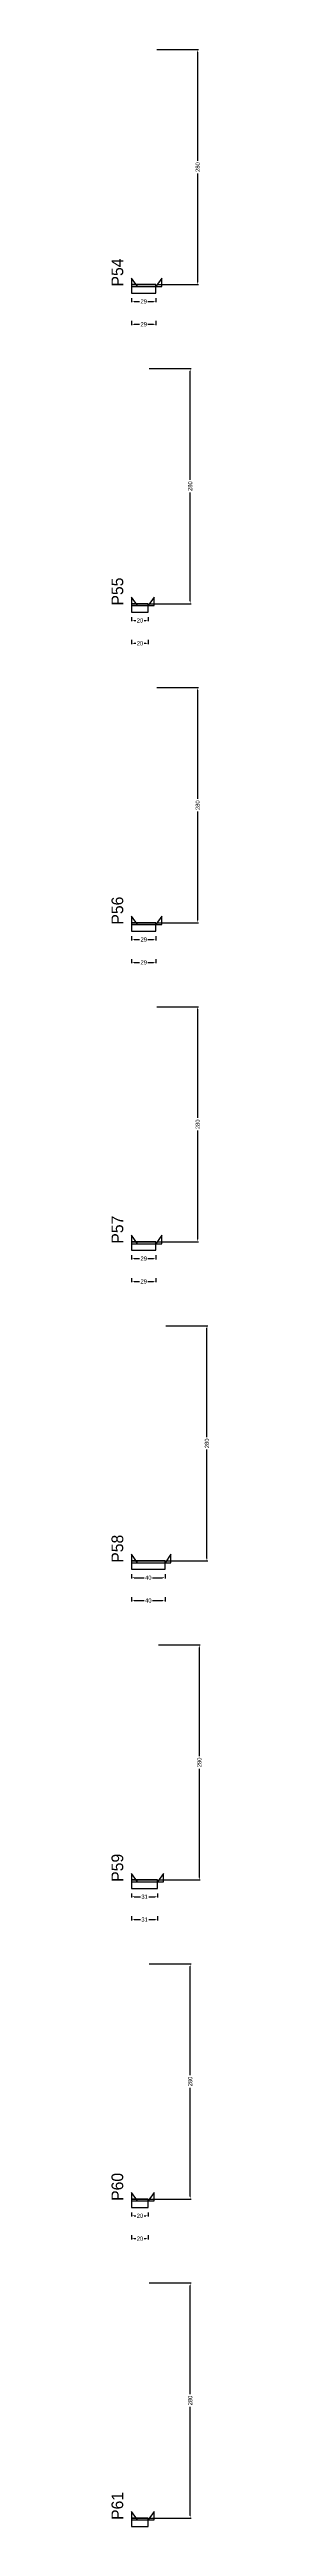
# Model space of a CAD drawing. Header units: centimetres. Extents: x -10500 to 4121, y -45226 to 295.
# Drawn here: x 3976 to 4093, y -8368 to -5418 of the extents above; entities that cross this region are included whole.
import ezdxf

# ---------------------------------------------------------------- set-up
doc = ezdxf.new("R2010")
doc.units = ezdxf.units.CM
for name, color, linetype in [('NOMENCLATURA', 7, 'Continuous'), ('SARR_2.2x10', 60, 'Continuous'), ('SARR_2.2x7', 40, 'Continuous')]:
    doc.layers.add(name, color=color, linetype=linetype)
doc.dimstyles.new('PAINEL-NOVA', dxfattribs={"dimtxt": 5, "dimasz": 3, "dimexe": 1, "dimexo": 1, "dimgap": 1, "dimtad": 1, "dimcen": 2.5, "dimazin": 3, "dimtfac": 1, "dimtmove": 0, "dimatfit": 3})

# ---------------------------------------------------------------- blocks, each defined once
blk = doc.blocks.new('_CLOSEDFILLED')
at = {"color": 0, "linetype": 'BYBLOCK'}
blk.add_solid([(-1, 0.16), (0, 0), (-1, -0.16)], dxfattribs=at)
blk = doc.blocks.new('*D411')
for p, q in [((4000, -5713.8), (4000, -5718.8)), ((4003, -5717.8), (4009.5, -5717.8)), ((4019.5, -5717.8), (4026, -5717.8)), ((4029, -5713.8), (4029, -5718.8))]:
    blk.add_line(p, q)
at = {"layer": 'Defpoints'}
for p in [(4000, -5712.8), (4000, -5717.8), (4029, -5712.8)]:
    blk.add_point(p, dxfattribs=at)
at = {"layer": 'SARR_2.2x10', "xscale": 3, "yscale": 3, "rotation": 180}
blk.add_blockref('_CLOSEDFILLED', (4000, -5717.8), dxfattribs=at)
at = {"layer": 'SARR_2.2x10', "xscale": 3, "yscale": 3}
blk.add_blockref('_CLOSEDFILLED', (4029, -5717.8), dxfattribs=at)
at = {"layer": 'SARR_2.2x10', "insert": (4014.5, -5717.8), "char_height": 5, "attachment_point": 5}
blk.add_mtext('29', dxfattribs=at)
blk = doc.blocks.new('*D412')
for p, q in [((4030, -5417.8), (4080, -5417.8)), ((4079, -5550.3), (4079, -5420.8)), ((4079, -5694.8), (4079, -5565.3)), ((4030, -5697.8), (4080, -5697.8))]:
    blk.add_line(p, q)
at = {"layer": 'Defpoints'}
for p in [(4029, -5417.8), (4029, -5697.8), (4079, -5697.8)]:
    blk.add_point(p, dxfattribs=at)
at = {"layer": 'SARR_2.2x10', "xscale": 3, "yscale": 3}
for p, rotation in [((4079, -5417.8), 90), ((4079, -5697.8), 270)]:
    blk.add_blockref('_CLOSEDFILLED', p, dxfattribs=dict(at, rotation=rotation))
at = {"layer": 'SARR_2.2x10', "insert": (4079, -5557.8), "char_height": 5, "attachment_point": 5, "rotation": 90}
blk.add_mtext('280', dxfattribs=at)
blk = doc.blocks.new('*D413')
for p, q in [((4030, -5417.8), (4080, -5417.8)), ((4079, -5550.3), (4079, -5420.8)), ((4079, -5694.8), (4079, -5565.3)), ((4030, -5697.8), (4080, -5697.8))]:
    blk.add_line(p, q)
at = {"layer": 'Defpoints'}
for p in [(4029, -5417.8), (4029, -5697.8), (4079, -5697.8)]:
    blk.add_point(p, dxfattribs=at)
at = {"layer": 'SARR_2.2x10', "xscale": 3, "yscale": 3}
for p, rotation in [((4079, -5417.8), 90), ((4079, -5697.8), 270)]:
    blk.add_blockref('_CLOSEDFILLED', p, dxfattribs=dict(at, rotation=rotation))
at = {"layer": 'SARR_2.2x10', "insert": (4079, -5557.8), "char_height": 5, "attachment_point": 5, "rotation": 90}
blk.add_mtext('280', dxfattribs=at)
blk = doc.blocks.new('*D414')
for p, q in [((4030, -5417.8), (4080, -5417.8)), ((4079, -5550.3), (4079, -5420.8)), ((4079, -5694.8), (4079, -5565.3)), ((4030, -5697.8), (4080, -5697.8))]:
    blk.add_line(p, q)
at = {"layer": 'Defpoints'}
for p in [(4029, -5417.8), (4029, -5697.8), (4079, -5697.8)]:
    blk.add_point(p, dxfattribs=at)
at = {"layer": 'SARR_2.2x10', "xscale": 3, "yscale": 3}
for p, rotation in [((4079, -5417.8), 90), ((4079, -5697.8), 270)]:
    blk.add_blockref('_CLOSEDFILLED', p, dxfattribs=dict(at, rotation=rotation))
at = {"layer": 'SARR_2.2x10', "insert": (4079, -5557.8), "char_height": 5, "attachment_point": 5, "rotation": 90}
blk.add_mtext('280', dxfattribs=at)
blk = doc.blocks.new('*D415')
for p, q in [((4030, -5417.8), (4080, -5417.8)), ((4079, -5550.3), (4079, -5420.8)), ((4079, -5694.8), (4079, -5565.3)), ((4030, -5697.8), (4080, -5697.8))]:
    blk.add_line(p, q)
at = {"layer": 'Defpoints'}
for p in [(4029, -5417.8), (4029, -5697.8), (4079, -5697.8)]:
    blk.add_point(p, dxfattribs=at)
at = {"layer": 'SARR_2.2x10', "xscale": 3, "yscale": 3}
for p, rotation in [((4079, -5417.8), 90), ((4079, -5697.8), 270)]:
    blk.add_blockref('_CLOSEDFILLED', p, dxfattribs=dict(at, rotation=rotation))
at = {"layer": 'SARR_2.2x10', "insert": (4079, -5557.8), "char_height": 5, "attachment_point": 5, "rotation": 90}
blk.add_mtext('280', dxfattribs=at)
blk = doc.blocks.new('*D416')
for p, q in [((4000, -5741), (4000, -5746)), ((4003, -5745), (4009.5, -5745)), ((4019.5, -5745), (4026, -5745)), ((4029, -5741), (4029, -5746))]:
    blk.add_line(p, q)
at = {"layer": 'Defpoints'}
for p in [(4000, -5740), (4000, -5745), (4029, -5740)]:
    blk.add_point(p, dxfattribs=at)
at = {"layer": 'SARR_2.2x10', "xscale": 3, "yscale": 3, "rotation": 180}
blk.add_blockref('_CLOSEDFILLED', (4000, -5745), dxfattribs=at)
at = {"layer": 'SARR_2.2x10', "xscale": 3, "yscale": 3}
blk.add_blockref('_CLOSEDFILLED', (4029, -5745), dxfattribs=at)
at = {"layer": 'SARR_2.2x10', "insert": (4014.5, -5745), "char_height": 5, "attachment_point": 5}
blk.add_mtext('29', dxfattribs=at)
blk = doc.blocks.new('GRA-E')
at = {"layer": 'SARR_2.2x7'}
blk.add_lwpolyline([(0, 0), (7, 0), (0, 10)], close=True, dxfattribs=at)
blk = doc.blocks.new('GRA-D')
at = {"layer": 'SARR_2.2x7'}
blk.add_lwpolyline([(0, 0), (7, 0), (7, 10)], close=True, dxfattribs=at)
blk = doc.blocks.new('*D437')
for p, q in [((4000, -6093.8), (4000, -6098.8)), ((4003, -6097.8), (4005, -6097.8)), ((4015, -6097.8), (4017, -6097.8)), ((4020, -6093.8), (4020, -6098.8))]:
    blk.add_line(p, q)
at = {"layer": 'Defpoints'}
for p in [(4000, -6092.8), (4000, -6097.8), (4020, -6092.8)]:
    blk.add_point(p, dxfattribs=at)
at = {"layer": 'SARR_2.2x10', "xscale": 3, "yscale": 3, "rotation": 180}
blk.add_blockref('_CLOSEDFILLED', (4000, -6097.8), dxfattribs=at)
at = {"layer": 'SARR_2.2x10', "xscale": 3, "yscale": 3}
blk.add_blockref('_CLOSEDFILLED', (4020, -6097.8), dxfattribs=at)
at = {"layer": 'SARR_2.2x10', "insert": (4010, -6097.8), "char_height": 5, "attachment_point": 5}
blk.add_mtext('20', dxfattribs=at)
blk = doc.blocks.new('*D438')
for p, q in [((4021, -5797.8), (4071, -5797.8)), ((4070, -5930.3), (4070, -5800.8)), ((4070, -6074.8), (4070, -5945.3)), ((4021, -6077.8), (4071, -6077.8))]:
    blk.add_line(p, q)
at = {"layer": 'Defpoints'}
for p in [(4020, -5797.8), (4020, -6077.8), (4070, -6077.8)]:
    blk.add_point(p, dxfattribs=at)
at = {"layer": 'SARR_2.2x10', "xscale": 3, "yscale": 3}
for p, rotation in [((4070, -5797.8), 90), ((4070, -6077.8), 270)]:
    blk.add_blockref('_CLOSEDFILLED', p, dxfattribs=dict(at, rotation=rotation))
at = {"layer": 'SARR_2.2x10', "insert": (4070, -5937.8), "char_height": 5, "attachment_point": 5, "rotation": 90}
blk.add_mtext('280', dxfattribs=at)
blk = doc.blocks.new('*D439')
for p, q in [((4021, -5797.8), (4071, -5797.8)), ((4070, -5930.3), (4070, -5800.8)), ((4070, -6074.8), (4070, -5945.3)), ((4021, -6077.8), (4071, -6077.8))]:
    blk.add_line(p, q)
at = {"layer": 'Defpoints'}
for p in [(4020, -5797.8), (4020, -6077.8), (4070, -6077.8)]:
    blk.add_point(p, dxfattribs=at)
at = {"layer": 'SARR_2.2x10', "xscale": 3, "yscale": 3}
for p, rotation in [((4070, -5797.8), 90), ((4070, -6077.8), 270)]:
    blk.add_blockref('_CLOSEDFILLED', p, dxfattribs=dict(at, rotation=rotation))
at = {"layer": 'SARR_2.2x10', "insert": (4070, -5937.8), "char_height": 5, "attachment_point": 5, "rotation": 90}
blk.add_mtext('280', dxfattribs=at)
blk = doc.blocks.new('*D440')
for p, q in [((4021, -5797.8), (4071, -5797.8)), ((4070, -5930.3), (4070, -5800.8)), ((4070, -6074.8), (4070, -5945.3)), ((4021, -6077.8), (4071, -6077.8))]:
    blk.add_line(p, q)
at = {"layer": 'Defpoints'}
for p in [(4020, -5797.8), (4020, -6077.8), (4070, -6077.8)]:
    blk.add_point(p, dxfattribs=at)
at = {"layer": 'SARR_2.2x10', "xscale": 3, "yscale": 3}
for p, rotation in [((4070, -5797.8), 90), ((4070, -6077.8), 270)]:
    blk.add_blockref('_CLOSEDFILLED', p, dxfattribs=dict(at, rotation=rotation))
at = {"layer": 'SARR_2.2x10', "insert": (4070, -5937.8), "char_height": 5, "attachment_point": 5, "rotation": 90}
blk.add_mtext('280', dxfattribs=at)
blk = doc.blocks.new('*D441')
for p, q in [((4021, -5797.8), (4071, -5797.8)), ((4070, -5930.3), (4070, -5800.8)), ((4070, -6074.8), (4070, -5945.3)), ((4021, -6077.8), (4071, -6077.8))]:
    blk.add_line(p, q)
at = {"layer": 'Defpoints'}
for p in [(4020, -5797.8), (4020, -6077.8), (4070, -6077.8)]:
    blk.add_point(p, dxfattribs=at)
at = {"layer": 'SARR_2.2x10', "xscale": 3, "yscale": 3}
for p, rotation in [((4070, -5797.8), 90), ((4070, -6077.8), 270)]:
    blk.add_blockref('_CLOSEDFILLED', p, dxfattribs=dict(at, rotation=rotation))
at = {"layer": 'SARR_2.2x10', "insert": (4070, -5937.8), "char_height": 5, "attachment_point": 5, "rotation": 90}
blk.add_mtext('280', dxfattribs=at)
blk = doc.blocks.new('*D442')
for p, q in [((4000, -6121), (4000, -6126)), ((4003, -6125), (4005, -6125)), ((4015, -6125), (4017, -6125)), ((4020, -6121), (4020, -6126))]:
    blk.add_line(p, q)
at = {"layer": 'Defpoints'}
for p in [(4000, -6120), (4000, -6125), (4020, -6120)]:
    blk.add_point(p, dxfattribs=at)
at = {"layer": 'SARR_2.2x10', "xscale": 3, "yscale": 3, "rotation": 180}
blk.add_blockref('_CLOSEDFILLED', (4000, -6125), dxfattribs=at)
at = {"layer": 'SARR_2.2x10', "xscale": 3, "yscale": 3}
blk.add_blockref('_CLOSEDFILLED', (4020, -6125), dxfattribs=at)
at = {"layer": 'SARR_2.2x10', "insert": (4010, -6125), "char_height": 5, "attachment_point": 5}
blk.add_mtext('20', dxfattribs=at)
blk = doc.blocks.new('*D463')
for p, q in [((4000, -6473.8), (4000, -6478.8)), ((4003, -6477.8), (4009.5, -6477.8)), ((4019.5, -6477.8), (4026, -6477.8)), ((4029, -6473.8), (4029, -6478.8))]:
    blk.add_line(p, q)
at = {"layer": 'Defpoints'}
for p in [(4000, -6472.8), (4000, -6477.8), (4029, -6472.8)]:
    blk.add_point(p, dxfattribs=at)
at = {"layer": 'SARR_2.2x10', "xscale": 3, "yscale": 3, "rotation": 180}
blk.add_blockref('_CLOSEDFILLED', (4000, -6477.8), dxfattribs=at)
at = {"layer": 'SARR_2.2x10', "xscale": 3, "yscale": 3}
blk.add_blockref('_CLOSEDFILLED', (4029, -6477.8), dxfattribs=at)
at = {"layer": 'SARR_2.2x10', "insert": (4014.5, -6477.8), "char_height": 5, "attachment_point": 5}
blk.add_mtext('29', dxfattribs=at)
blk = doc.blocks.new('*D464')
for p, q in [((4030, -6177.8), (4080, -6177.8)), ((4079, -6310.3), (4079, -6180.8)), ((4079, -6454.8), (4079, -6325.3)), ((4030, -6457.8), (4080, -6457.8))]:
    blk.add_line(p, q)
at = {"layer": 'Defpoints'}
for p in [(4029, -6177.8), (4029, -6457.8), (4079, -6457.8)]:
    blk.add_point(p, dxfattribs=at)
at = {"layer": 'SARR_2.2x10', "xscale": 3, "yscale": 3}
for p, rotation in [((4079, -6177.8), 90), ((4079, -6457.8), 270)]:
    blk.add_blockref('_CLOSEDFILLED', p, dxfattribs=dict(at, rotation=rotation))
at = {"layer": 'SARR_2.2x10', "insert": (4079, -6317.8), "char_height": 5, "attachment_point": 5, "rotation": 90}
blk.add_mtext('280', dxfattribs=at)
blk = doc.blocks.new('*D465')
for p, q in [((4030, -6177.8), (4080, -6177.8)), ((4079, -6310.3), (4079, -6180.8)), ((4079, -6454.8), (4079, -6325.3)), ((4030, -6457.8), (4080, -6457.8))]:
    blk.add_line(p, q)
at = {"layer": 'Defpoints'}
for p in [(4029, -6177.8), (4029, -6457.8), (4079, -6457.8)]:
    blk.add_point(p, dxfattribs=at)
at = {"layer": 'SARR_2.2x10', "xscale": 3, "yscale": 3}
for p, rotation in [((4079, -6177.8), 90), ((4079, -6457.8), 270)]:
    blk.add_blockref('_CLOSEDFILLED', p, dxfattribs=dict(at, rotation=rotation))
at = {"layer": 'SARR_2.2x10', "insert": (4079, -6317.8), "char_height": 5, "attachment_point": 5, "rotation": 90}
blk.add_mtext('280', dxfattribs=at)
blk = doc.blocks.new('*D466')
for p, q in [((4030, -6177.8), (4080, -6177.8)), ((4079, -6310.3), (4079, -6180.8)), ((4079, -6454.8), (4079, -6325.3)), ((4030, -6457.8), (4080, -6457.8))]:
    blk.add_line(p, q)
at = {"layer": 'Defpoints'}
for p in [(4029, -6177.8), (4029, -6457.8), (4079, -6457.8)]:
    blk.add_point(p, dxfattribs=at)
at = {"layer": 'SARR_2.2x10', "xscale": 3, "yscale": 3}
for p, rotation in [((4079, -6177.8), 90), ((4079, -6457.8), 270)]:
    blk.add_blockref('_CLOSEDFILLED', p, dxfattribs=dict(at, rotation=rotation))
at = {"layer": 'SARR_2.2x10', "insert": (4079, -6317.8), "char_height": 5, "attachment_point": 5, "rotation": 90}
blk.add_mtext('280', dxfattribs=at)
blk = doc.blocks.new('*D467')
for p, q in [((4030, -6177.8), (4080, -6177.8)), ((4079, -6310.3), (4079, -6180.8)), ((4079, -6454.8), (4079, -6325.3)), ((4030, -6457.8), (4080, -6457.8))]:
    blk.add_line(p, q)
at = {"layer": 'Defpoints'}
for p in [(4029, -6177.8), (4029, -6457.8), (4079, -6457.8)]:
    blk.add_point(p, dxfattribs=at)
at = {"layer": 'SARR_2.2x10', "xscale": 3, "yscale": 3}
for p, rotation in [((4079, -6177.8), 90), ((4079, -6457.8), 270)]:
    blk.add_blockref('_CLOSEDFILLED', p, dxfattribs=dict(at, rotation=rotation))
at = {"layer": 'SARR_2.2x10', "insert": (4079, -6317.8), "char_height": 5, "attachment_point": 5, "rotation": 90}
blk.add_mtext('280', dxfattribs=at)
blk = doc.blocks.new('*D468')
for p, q in [((4000, -6501), (4000, -6506)), ((4003, -6505), (4009.5, -6505)), ((4019.5, -6505), (4026, -6505)), ((4029, -6501), (4029, -6506))]:
    blk.add_line(p, q)
at = {"layer": 'Defpoints'}
for p in [(4000, -6500), (4000, -6505), (4029, -6500)]:
    blk.add_point(p, dxfattribs=at)
at = {"layer": 'SARR_2.2x10', "xscale": 3, "yscale": 3, "rotation": 180}
blk.add_blockref('_CLOSEDFILLED', (4000, -6505), dxfattribs=at)
at = {"layer": 'SARR_2.2x10', "xscale": 3, "yscale": 3}
blk.add_blockref('_CLOSEDFILLED', (4029, -6505), dxfattribs=at)
at = {"layer": 'SARR_2.2x10', "insert": (4014.5, -6505), "char_height": 5, "attachment_point": 5}
blk.add_mtext('29', dxfattribs=at)
blk = doc.blocks.new('*D489')
for p, q in [((4000, -6853.8), (4000, -6858.8)), ((4003, -6857.8), (4009.5, -6857.8)), ((4019.5, -6857.8), (4026, -6857.8)), ((4029, -6853.8), (4029, -6858.8))]:
    blk.add_line(p, q)
at = {"layer": 'Defpoints'}
for p in [(4000, -6852.8), (4000, -6857.8), (4029, -6852.8)]:
    blk.add_point(p, dxfattribs=at)
at = {"layer": 'SARR_2.2x10', "xscale": 3, "yscale": 3, "rotation": 180}
blk.add_blockref('_CLOSEDFILLED', (4000, -6857.8), dxfattribs=at)
at = {"layer": 'SARR_2.2x10', "xscale": 3, "yscale": 3}
blk.add_blockref('_CLOSEDFILLED', (4029, -6857.8), dxfattribs=at)
at = {"layer": 'SARR_2.2x10', "insert": (4014.5, -6857.8), "char_height": 5, "attachment_point": 5}
blk.add_mtext('29', dxfattribs=at)
blk = doc.blocks.new('*D490')
for p, q in [((4030, -6557.8), (4080, -6557.8)), ((4079, -6690.3), (4079, -6560.8)), ((4079, -6834.8), (4079, -6705.3)), ((4030, -6837.8), (4080, -6837.8))]:
    blk.add_line(p, q)
at = {"layer": 'Defpoints'}
for p in [(4029, -6557.8), (4029, -6837.8), (4079, -6837.8)]:
    blk.add_point(p, dxfattribs=at)
at = {"layer": 'SARR_2.2x10', "xscale": 3, "yscale": 3}
for p, rotation in [((4079, -6557.8), 90), ((4079, -6837.8), 270)]:
    blk.add_blockref('_CLOSEDFILLED', p, dxfattribs=dict(at, rotation=rotation))
at = {"layer": 'SARR_2.2x10', "insert": (4079, -6697.8), "char_height": 5, "attachment_point": 5, "rotation": 90}
blk.add_mtext('280', dxfattribs=at)
blk = doc.blocks.new('*D491')
for p, q in [((4030, -6557.8), (4080, -6557.8)), ((4079, -6690.3), (4079, -6560.8)), ((4079, -6834.8), (4079, -6705.3)), ((4030, -6837.8), (4080, -6837.8))]:
    blk.add_line(p, q)
at = {"layer": 'Defpoints'}
for p in [(4029, -6557.8), (4029, -6837.8), (4079, -6837.8)]:
    blk.add_point(p, dxfattribs=at)
at = {"layer": 'SARR_2.2x10', "xscale": 3, "yscale": 3}
for p, rotation in [((4079, -6557.8), 90), ((4079, -6837.8), 270)]:
    blk.add_blockref('_CLOSEDFILLED', p, dxfattribs=dict(at, rotation=rotation))
at = {"layer": 'SARR_2.2x10', "insert": (4079, -6697.8), "char_height": 5, "attachment_point": 5, "rotation": 90}
blk.add_mtext('280', dxfattribs=at)
blk = doc.blocks.new('*D492')
for p, q in [((4030, -6557.8), (4080, -6557.8)), ((4079, -6690.3), (4079, -6560.8)), ((4079, -6834.8), (4079, -6705.3)), ((4030, -6837.8), (4080, -6837.8))]:
    blk.add_line(p, q)
at = {"layer": 'Defpoints'}
for p in [(4029, -6557.8), (4029, -6837.8), (4079, -6837.8)]:
    blk.add_point(p, dxfattribs=at)
at = {"layer": 'SARR_2.2x10', "xscale": 3, "yscale": 3}
for p, rotation in [((4079, -6557.8), 90), ((4079, -6837.8), 270)]:
    blk.add_blockref('_CLOSEDFILLED', p, dxfattribs=dict(at, rotation=rotation))
at = {"layer": 'SARR_2.2x10', "insert": (4079, -6697.8), "char_height": 5, "attachment_point": 5, "rotation": 90}
blk.add_mtext('280', dxfattribs=at)
blk = doc.blocks.new('*D493')
for p, q in [((4030, -6557.8), (4080, -6557.8)), ((4079, -6690.3), (4079, -6560.8)), ((4079, -6834.8), (4079, -6705.3)), ((4030, -6837.8), (4080, -6837.8))]:
    blk.add_line(p, q)
at = {"layer": 'Defpoints'}
for p in [(4029, -6557.8), (4029, -6837.8), (4079, -6837.8)]:
    blk.add_point(p, dxfattribs=at)
at = {"layer": 'SARR_2.2x10', "xscale": 3, "yscale": 3}
for p, rotation in [((4079, -6557.8), 90), ((4079, -6837.8), 270)]:
    blk.add_blockref('_CLOSEDFILLED', p, dxfattribs=dict(at, rotation=rotation))
at = {"layer": 'SARR_2.2x10', "insert": (4079, -6697.8), "char_height": 5, "attachment_point": 5, "rotation": 90}
blk.add_mtext('280', dxfattribs=at)
blk = doc.blocks.new('*D494')
for p, q in [((4000, -6881), (4000, -6886)), ((4003, -6885), (4009.5, -6885)), ((4019.5, -6885), (4026, -6885)), ((4029, -6881), (4029, -6886))]:
    blk.add_line(p, q)
at = {"layer": 'Defpoints'}
for p in [(4000, -6880), (4000, -6885), (4029, -6880)]:
    blk.add_point(p, dxfattribs=at)
at = {"layer": 'SARR_2.2x10', "xscale": 3, "yscale": 3, "rotation": 180}
blk.add_blockref('_CLOSEDFILLED', (4000, -6885), dxfattribs=at)
at = {"layer": 'SARR_2.2x10', "xscale": 3, "yscale": 3}
blk.add_blockref('_CLOSEDFILLED', (4029, -6885), dxfattribs=at)
at = {"layer": 'SARR_2.2x10', "insert": (4014.5, -6885), "char_height": 5, "attachment_point": 5}
blk.add_mtext('29', dxfattribs=at)
blk = doc.blocks.new('*D515')
for p, q in [((4000, -7233.8), (4000, -7238.8)), ((4003, -7237.8), (4015, -7237.8)), ((4025, -7237.8), (4037, -7237.8)), ((4040, -7233.8), (4040, -7238.8))]:
    blk.add_line(p, q)
at = {"layer": 'Defpoints'}
for p in [(4000, -7232.8), (4000, -7237.8), (4040, -7232.8)]:
    blk.add_point(p, dxfattribs=at)
at = {"layer": 'SARR_2.2x10', "xscale": 3, "yscale": 3, "rotation": 180}
blk.add_blockref('_CLOSEDFILLED', (4000, -7237.8), dxfattribs=at)
at = {"layer": 'SARR_2.2x10', "xscale": 3, "yscale": 3}
blk.add_blockref('_CLOSEDFILLED', (4040, -7237.8), dxfattribs=at)
at = {"layer": 'SARR_2.2x10', "insert": (4020, -7237.8), "char_height": 5, "attachment_point": 5}
blk.add_mtext('40', dxfattribs=at)
blk = doc.blocks.new('*D516')
for p, q in [((4041, -6937.8), (4091, -6937.8)), ((4090, -7070.3), (4090, -6940.8)), ((4090, -7214.8), (4090, -7085.3)), ((4041, -7217.8), (4091, -7217.8))]:
    blk.add_line(p, q)
at = {"layer": 'Defpoints'}
for p in [(4040, -6937.8), (4040, -7217.8), (4090, -7217.8)]:
    blk.add_point(p, dxfattribs=at)
at = {"layer": 'SARR_2.2x10', "xscale": 3, "yscale": 3}
for p, rotation in [((4090, -6937.8), 90), ((4090, -7217.8), 270)]:
    blk.add_blockref('_CLOSEDFILLED', p, dxfattribs=dict(at, rotation=rotation))
at = {"layer": 'SARR_2.2x10', "insert": (4090, -7077.8), "char_height": 5, "attachment_point": 5, "rotation": 90}
blk.add_mtext('280', dxfattribs=at)
blk = doc.blocks.new('*D517')
for p, q in [((4041, -6937.8), (4091, -6937.8)), ((4090, -7070.3), (4090, -6940.8)), ((4090, -7214.8), (4090, -7085.3)), ((4041, -7217.8), (4091, -7217.8))]:
    blk.add_line(p, q)
at = {"layer": 'Defpoints'}
for p in [(4040, -6937.8), (4040, -7217.8), (4090, -7217.8)]:
    blk.add_point(p, dxfattribs=at)
at = {"layer": 'SARR_2.2x10', "xscale": 3, "yscale": 3}
for p, rotation in [((4090, -6937.8), 90), ((4090, -7217.8), 270)]:
    blk.add_blockref('_CLOSEDFILLED', p, dxfattribs=dict(at, rotation=rotation))
at = {"layer": 'SARR_2.2x10', "insert": (4090, -7077.8), "char_height": 5, "attachment_point": 5, "rotation": 90}
blk.add_mtext('280', dxfattribs=at)
blk = doc.blocks.new('*D518')
for p, q in [((4041, -6937.8), (4091, -6937.8)), ((4090, -7070.3), (4090, -6940.8)), ((4090, -7214.8), (4090, -7085.3)), ((4041, -7217.8), (4091, -7217.8))]:
    blk.add_line(p, q)
at = {"layer": 'Defpoints'}
for p in [(4040, -6937.8), (4040, -7217.8), (4090, -7217.8)]:
    blk.add_point(p, dxfattribs=at)
at = {"layer": 'SARR_2.2x10', "xscale": 3, "yscale": 3}
for p, rotation in [((4090, -6937.8), 90), ((4090, -7217.8), 270)]:
    blk.add_blockref('_CLOSEDFILLED', p, dxfattribs=dict(at, rotation=rotation))
at = {"layer": 'SARR_2.2x10', "insert": (4090, -7077.8), "char_height": 5, "attachment_point": 5, "rotation": 90}
blk.add_mtext('280', dxfattribs=at)
blk = doc.blocks.new('*D519')
for p, q in [((4041, -6937.8), (4091, -6937.8)), ((4090, -7070.3), (4090, -6940.8)), ((4090, -7214.8), (4090, -7085.3)), ((4041, -7217.8), (4091, -7217.8))]:
    blk.add_line(p, q)
at = {"layer": 'Defpoints'}
for p in [(4040, -6937.8), (4040, -7217.8), (4090, -7217.8)]:
    blk.add_point(p, dxfattribs=at)
at = {"layer": 'SARR_2.2x10', "xscale": 3, "yscale": 3}
for p, rotation in [((4090, -6937.8), 90), ((4090, -7217.8), 270)]:
    blk.add_blockref('_CLOSEDFILLED', p, dxfattribs=dict(at, rotation=rotation))
at = {"layer": 'SARR_2.2x10', "insert": (4090, -7077.8), "char_height": 5, "attachment_point": 5, "rotation": 90}
blk.add_mtext('280', dxfattribs=at)
blk = doc.blocks.new('*D520')
for p, q in [((4000, -7261), (4000, -7266)), ((4003, -7265), (4015, -7265)), ((4025, -7265), (4037, -7265)), ((4040, -7261), (4040, -7266))]:
    blk.add_line(p, q)
at = {"layer": 'Defpoints'}
for p in [(4000, -7260), (4000, -7265), (4040, -7260)]:
    blk.add_point(p, dxfattribs=at)
at = {"layer": 'SARR_2.2x10', "xscale": 3, "yscale": 3, "rotation": 180}
blk.add_blockref('_CLOSEDFILLED', (4000, -7265), dxfattribs=at)
at = {"layer": 'SARR_2.2x10', "xscale": 3, "yscale": 3}
blk.add_blockref('_CLOSEDFILLED', (4040, -7265), dxfattribs=at)
at = {"layer": 'SARR_2.2x10', "insert": (4020, -7265), "char_height": 5, "attachment_point": 5}
blk.add_mtext('40', dxfattribs=at)
blk = doc.blocks.new('*D541')
for p, q in [((4000, -7613.8), (4000, -7618.8)), ((4003, -7617.8), (4010.5, -7617.8)), ((4020.5, -7617.8), (4028, -7617.8)), ((4031, -7613.8), (4031, -7618.8))]:
    blk.add_line(p, q)
at = {"layer": 'Defpoints'}
for p in [(4000, -7612.8), (4000, -7617.8), (4031, -7612.8)]:
    blk.add_point(p, dxfattribs=at)
at = {"layer": 'SARR_2.2x10', "xscale": 3, "yscale": 3, "rotation": 180}
blk.add_blockref('_CLOSEDFILLED', (4000, -7617.8), dxfattribs=at)
at = {"layer": 'SARR_2.2x10', "xscale": 3, "yscale": 3}
blk.add_blockref('_CLOSEDFILLED', (4031, -7617.8), dxfattribs=at)
at = {"layer": 'SARR_2.2x10', "insert": (4015.5, -7617.8), "char_height": 5, "attachment_point": 5}
blk.add_mtext('31', dxfattribs=at)
blk = doc.blocks.new('*D542')
for p, q in [((4032, -7317.8), (4082, -7317.8)), ((4081, -7450.3), (4081, -7320.8)), ((4081, -7594.8), (4081, -7465.3)), ((4032, -7597.8), (4082, -7597.8))]:
    blk.add_line(p, q)
at = {"layer": 'Defpoints'}
for p in [(4031, -7317.8), (4031, -7597.8), (4081, -7597.8)]:
    blk.add_point(p, dxfattribs=at)
at = {"layer": 'SARR_2.2x10', "xscale": 3, "yscale": 3}
for p, rotation in [((4081, -7317.8), 90), ((4081, -7597.8), 270)]:
    blk.add_blockref('_CLOSEDFILLED', p, dxfattribs=dict(at, rotation=rotation))
at = {"layer": 'SARR_2.2x10', "insert": (4081, -7457.8), "char_height": 5, "attachment_point": 5, "rotation": 90}
blk.add_mtext('280', dxfattribs=at)
blk = doc.blocks.new('*D543')
for p, q in [((4032, -7317.8), (4082, -7317.8)), ((4081, -7450.3), (4081, -7320.8)), ((4081, -7594.8), (4081, -7465.3)), ((4032, -7597.8), (4082, -7597.8))]:
    blk.add_line(p, q)
at = {"layer": 'Defpoints'}
for p in [(4031, -7317.8), (4031, -7597.8), (4081, -7597.8)]:
    blk.add_point(p, dxfattribs=at)
at = {"layer": 'SARR_2.2x10', "xscale": 3, "yscale": 3}
for p, rotation in [((4081, -7317.8), 90), ((4081, -7597.8), 270)]:
    blk.add_blockref('_CLOSEDFILLED', p, dxfattribs=dict(at, rotation=rotation))
at = {"layer": 'SARR_2.2x10', "insert": (4081, -7457.8), "char_height": 5, "attachment_point": 5, "rotation": 90}
blk.add_mtext('280', dxfattribs=at)
blk = doc.blocks.new('*D544')
for p, q in [((4032, -7317.8), (4082, -7317.8)), ((4081, -7450.3), (4081, -7320.8)), ((4081, -7594.8), (4081, -7465.3)), ((4032, -7597.8), (4082, -7597.8))]:
    blk.add_line(p, q)
at = {"layer": 'Defpoints'}
for p in [(4031, -7317.8), (4031, -7597.8), (4081, -7597.8)]:
    blk.add_point(p, dxfattribs=at)
at = {"layer": 'SARR_2.2x10', "xscale": 3, "yscale": 3}
for p, rotation in [((4081, -7317.8), 90), ((4081, -7597.8), 270)]:
    blk.add_blockref('_CLOSEDFILLED', p, dxfattribs=dict(at, rotation=rotation))
at = {"layer": 'SARR_2.2x10', "insert": (4081, -7457.8), "char_height": 5, "attachment_point": 5, "rotation": 90}
blk.add_mtext('280', dxfattribs=at)
blk = doc.blocks.new('*D545')
for p, q in [((4032, -7317.8), (4082, -7317.8)), ((4081, -7450.3), (4081, -7320.8)), ((4081, -7594.8), (4081, -7465.3)), ((4032, -7597.8), (4082, -7597.8))]:
    blk.add_line(p, q)
at = {"layer": 'Defpoints'}
for p in [(4031, -7317.8), (4031, -7597.8), (4081, -7597.8)]:
    blk.add_point(p, dxfattribs=at)
at = {"layer": 'SARR_2.2x10', "xscale": 3, "yscale": 3}
for p, rotation in [((4081, -7317.8), 90), ((4081, -7597.8), 270)]:
    blk.add_blockref('_CLOSEDFILLED', p, dxfattribs=dict(at, rotation=rotation))
at = {"layer": 'SARR_2.2x10', "insert": (4081, -7457.8), "char_height": 5, "attachment_point": 5, "rotation": 90}
blk.add_mtext('280', dxfattribs=at)
blk = doc.blocks.new('*D546')
for p, q in [((4000, -7641), (4000, -7646)), ((4003, -7645), (4010.5, -7645)), ((4020.5, -7645), (4028, -7645)), ((4031, -7641), (4031, -7646))]:
    blk.add_line(p, q)
at = {"layer": 'Defpoints'}
for p in [(4000, -7640), (4031, -7640), (4000, -7645)]:
    blk.add_point(p, dxfattribs=at)
at = {"layer": 'SARR_2.2x10', "xscale": 3, "yscale": 3, "rotation": 180}
blk.add_blockref('_CLOSEDFILLED', (4000, -7645), dxfattribs=at)
at = {"layer": 'SARR_2.2x10', "xscale": 3, "yscale": 3}
blk.add_blockref('_CLOSEDFILLED', (4031, -7645), dxfattribs=at)
at = {"layer": 'SARR_2.2x10', "insert": (4015.5, -7645), "char_height": 5, "attachment_point": 5}
blk.add_mtext('31', dxfattribs=at)
blk = doc.blocks.new('*D567')
for p, q in [((4000, -7993.8), (4000, -7998.8)), ((4020, -7993.8), (4020, -7998.8)), ((4003, -7997.8), (4005, -7997.8)), ((4015, -7997.8), (4017, -7997.8))]:
    blk.add_line(p, q)
at = {"layer": 'Defpoints'}
for p in [(4000, -7992.8), (4020, -7992.8), (4000, -7997.8)]:
    blk.add_point(p, dxfattribs=at)
at = {"layer": 'SARR_2.2x10', "xscale": 3, "yscale": 3, "rotation": 180}
blk.add_blockref('_CLOSEDFILLED', (4000, -7997.8), dxfattribs=at)
at = {"layer": 'SARR_2.2x10', "xscale": 3, "yscale": 3}
blk.add_blockref('_CLOSEDFILLED', (4020, -7997.8), dxfattribs=at)
at = {"layer": 'SARR_2.2x10', "insert": (4010, -7997.8), "char_height": 5, "attachment_point": 5}
blk.add_mtext('20', dxfattribs=at)
blk = doc.blocks.new('*D568')
for p, q in [((4021, -7697.8), (4071, -7697.8)), ((4070, -7830.3), (4070, -7700.8)), ((4070, -7974.8), (4070, -7845.3)), ((4021, -7977.8), (4071, -7977.8))]:
    blk.add_line(p, q)
at = {"layer": 'Defpoints'}
for p in [(4020, -7697.8), (4020, -7977.8), (4070, -7977.8)]:
    blk.add_point(p, dxfattribs=at)
at = {"layer": 'SARR_2.2x10', "xscale": 3, "yscale": 3}
for p, rotation in [((4070, -7697.8), 90), ((4070, -7977.8), 270)]:
    blk.add_blockref('_CLOSEDFILLED', p, dxfattribs=dict(at, rotation=rotation))
at = {"layer": 'SARR_2.2x10', "insert": (4070, -7837.8), "char_height": 5, "attachment_point": 5, "rotation": 90}
blk.add_mtext('280', dxfattribs=at)
blk = doc.blocks.new('*D569')
for p, q in [((4021, -7697.8), (4071, -7697.8)), ((4070, -7830.3), (4070, -7700.8)), ((4070, -7974.8), (4070, -7845.3)), ((4021, -7977.8), (4071, -7977.8))]:
    blk.add_line(p, q)
at = {"layer": 'Defpoints'}
for p in [(4020, -7697.8), (4020, -7977.8), (4070, -7977.8)]:
    blk.add_point(p, dxfattribs=at)
at = {"layer": 'SARR_2.2x10', "xscale": 3, "yscale": 3}
for p, rotation in [((4070, -7697.8), 90), ((4070, -7977.8), 270)]:
    blk.add_blockref('_CLOSEDFILLED', p, dxfattribs=dict(at, rotation=rotation))
at = {"layer": 'SARR_2.2x10', "insert": (4070, -7837.8), "char_height": 5, "attachment_point": 5, "rotation": 90}
blk.add_mtext('280', dxfattribs=at)
blk = doc.blocks.new('*D570')
for p, q in [((4021, -7697.8), (4071, -7697.8)), ((4070, -7830.3), (4070, -7700.8)), ((4070, -7974.8), (4070, -7845.3)), ((4021, -7977.8), (4071, -7977.8))]:
    blk.add_line(p, q)
at = {"layer": 'Defpoints'}
for p in [(4020, -7697.8), (4020, -7977.8), (4070, -7977.8)]:
    blk.add_point(p, dxfattribs=at)
at = {"layer": 'SARR_2.2x10', "xscale": 3, "yscale": 3}
for p, rotation in [((4070, -7697.8), 90), ((4070, -7977.8), 270)]:
    blk.add_blockref('_CLOSEDFILLED', p, dxfattribs=dict(at, rotation=rotation))
at = {"layer": 'SARR_2.2x10', "insert": (4070, -7837.8), "char_height": 5, "attachment_point": 5, "rotation": 90}
blk.add_mtext('280', dxfattribs=at)
blk = doc.blocks.new('*D571')
for p, q in [((4021, -7697.8), (4071, -7697.8)), ((4070, -7830.3), (4070, -7700.8)), ((4070, -7974.8), (4070, -7845.3)), ((4021, -7977.8), (4071, -7977.8))]:
    blk.add_line(p, q)
at = {"layer": 'Defpoints'}
for p in [(4020, -7697.8), (4020, -7977.8), (4070, -7977.8)]:
    blk.add_point(p, dxfattribs=at)
at = {"layer": 'SARR_2.2x10', "xscale": 3, "yscale": 3}
for p, rotation in [((4070, -7697.8), 90), ((4070, -7977.8), 270)]:
    blk.add_blockref('_CLOSEDFILLED', p, dxfattribs=dict(at, rotation=rotation))
at = {"layer": 'SARR_2.2x10', "insert": (4070, -7837.8), "char_height": 5, "attachment_point": 5, "rotation": 90}
blk.add_mtext('280', dxfattribs=at)
blk = doc.blocks.new('*D572')
for p, q in [((4000, -8021), (4000, -8026)), ((4020, -8021), (4020, -8026)), ((4003, -8025), (4005, -8025)), ((4015, -8025), (4017, -8025))]:
    blk.add_line(p, q)
at = {"layer": 'Defpoints'}
for p in [(4000, -8020), (4020, -8020), (4000, -8025)]:
    blk.add_point(p, dxfattribs=at)
at = {"layer": 'SARR_2.2x10', "xscale": 3, "yscale": 3, "rotation": 180}
blk.add_blockref('_CLOSEDFILLED', (4000, -8025), dxfattribs=at)
at = {"layer": 'SARR_2.2x10', "xscale": 3, "yscale": 3}
blk.add_blockref('_CLOSEDFILLED', (4020, -8025), dxfattribs=at)
at = {"layer": 'SARR_2.2x10', "insert": (4010, -8025), "char_height": 5, "attachment_point": 5}
blk.add_mtext('20', dxfattribs=at)
blk = doc.blocks.new('*D594')
for p, q in [((4021, -8077.8), (4071, -8077.8)), ((4070, -8210.3), (4070, -8080.8)), ((4070, -8354.8), (4070, -8225.3)), ((4021, -8357.8), (4071, -8357.8))]:
    blk.add_line(p, q)
at = {"layer": 'Defpoints'}
for p in [(4020, -8077.8), (4020, -8357.8), (4070, -8357.8)]:
    blk.add_point(p, dxfattribs=at)
at = {"layer": 'SARR_2.2x10', "xscale": 3, "yscale": 3}
for p, rotation in [((4070, -8077.8), 90), ((4070, -8357.8), 270)]:
    blk.add_blockref('_CLOSEDFILLED', p, dxfattribs=dict(at, rotation=rotation))
at = {"layer": 'SARR_2.2x10', "insert": (4070, -8217.8), "char_height": 5, "attachment_point": 5, "rotation": 90}
blk.add_mtext('280', dxfattribs=at)
blk = doc.blocks.new('*D595')
for p, q in [((4021, -8077.8), (4071, -8077.8)), ((4070, -8210.3), (4070, -8080.8)), ((4070, -8354.8), (4070, -8225.3)), ((4021, -8357.8), (4071, -8357.8))]:
    blk.add_line(p, q)
at = {"layer": 'Defpoints'}
for p in [(4020, -8077.8), (4020, -8357.8), (4070, -8357.8)]:
    blk.add_point(p, dxfattribs=at)
at = {"layer": 'SARR_2.2x10', "xscale": 3, "yscale": 3}
for p, rotation in [((4070, -8077.8), 90), ((4070, -8357.8), 270)]:
    blk.add_blockref('_CLOSEDFILLED', p, dxfattribs=dict(at, rotation=rotation))
at = {"layer": 'SARR_2.2x10', "insert": (4070, -8217.8), "char_height": 5, "attachment_point": 5, "rotation": 90}
blk.add_mtext('280', dxfattribs=at)
blk = doc.blocks.new('*D596')
for p, q in [((4021, -8077.8), (4071, -8077.8)), ((4070, -8210.3), (4070, -8080.8)), ((4070, -8354.8), (4070, -8225.3)), ((4021, -8357.8), (4071, -8357.8))]:
    blk.add_line(p, q)
at = {"layer": 'Defpoints'}
for p in [(4020, -8077.8), (4020, -8357.8), (4070, -8357.8)]:
    blk.add_point(p, dxfattribs=at)
at = {"layer": 'SARR_2.2x10', "xscale": 3, "yscale": 3}
for p, rotation in [((4070, -8077.8), 90), ((4070, -8357.8), 270)]:
    blk.add_blockref('_CLOSEDFILLED', p, dxfattribs=dict(at, rotation=rotation))
at = {"layer": 'SARR_2.2x10', "insert": (4070, -8217.8), "char_height": 5, "attachment_point": 5, "rotation": 90}
blk.add_mtext('280', dxfattribs=at)
blk = doc.blocks.new('*D597')
for p, q in [((4021, -8077.8), (4071, -8077.8)), ((4070, -8210.3), (4070, -8080.8)), ((4070, -8354.8), (4070, -8225.3)), ((4021, -8357.8), (4071, -8357.8))]:
    blk.add_line(p, q)
at = {"layer": 'Defpoints'}
for p in [(4020, -8077.8), (4020, -8357.8), (4070, -8357.8)]:
    blk.add_point(p, dxfattribs=at)
at = {"layer": 'SARR_2.2x10', "xscale": 3, "yscale": 3}
for p, rotation in [((4070, -8077.8), 90), ((4070, -8357.8), 270)]:
    blk.add_blockref('_CLOSEDFILLED', p, dxfattribs=dict(at, rotation=rotation))
at = {"layer": 'SARR_2.2x10', "insert": (4070, -8217.8), "char_height": 5, "attachment_point": 5, "rotation": 90}
blk.add_mtext('280', dxfattribs=at)

msp = doc.modelspace()

# ---------------------------------------------------------------- linework, layer by layer
at = {"layer": 'SARR_2.2x10'}
for p, q in [((4029, -5697.8), (4000, -5697.8)), ((4000, -5697.8), (4000, -5707.8)), ((4000, -5707.8), (4029, -5707.8)), ((4029, -5707.8), (4029, -5697.8)), ((4020, -6077.8), (4000, -6077.8)), ((4000, -6077.8), (4000, -6087.8)), ((4000, -6087.8), (4020, -6087.8)), ((4020, -6087.8), (4020, -6077.8)), ((4029, -6457.8), (4000, -6457.8)), ((4000, -6457.8), (4000, -6467.8)), ((4029, -6467.8), (4029, -6457.8)), ((4000, -6467.8), (4029, -6467.8)), ((4029, -6837.8), (4000, -6837.8)), ((4000, -6837.8), (4000, -6847.8)), ((4029, -6847.8), (4029, -6837.8)), ((4000, -6847.8), (4029, -6847.8)), ((4040, -7217.8), (4000, -7217.8)), ((4000, -7217.8), (4000, -7227.8)), ((4040, -7227.8), (4040, -7217.8)), ((4000, -7227.8), (4040, -7227.8)), ((4031, -7597.8), (4000, -7597.8)), ((4000, -7597.8), (4000, -7607.8)), ((4000, -7607.8), (4031, -7607.8)), ((4031, -7607.8), (4031, -7597.8)), ((4020, -7977.8), (4000, -7977.8)), ((4000, -7977.8), (4000, -7987.8)), ((4000, -7987.8), (4020, -7987.8)), ((4020, -7987.8), (4020, -7977.8)), ((4020, -8357.8), (4000, -8357.8)), ((4000, -8357.8), (4000, -8367.8)), ((4000, -8367.8), (4020, -8367.8)), ((4020, -8367.8), (4020, -8357.8))]:
    msp.add_line(p, q, dxfattribs=at)
at = {"layer": 'SARR_2.2x7'}
for p, q in [((4029, -5697.8), (4000, -5697.8)), ((4000, -5697.8), (4000, -5700)), ((4000, -5697.8), (4007, -5697.8)), ((4000, -5697.8), (4007, -5697.8)), ((4000, -5697.8), (4007, -5697.8)), ((4000, -5697.8), (4007, -5697.8)), ((4000, -5700), (4029, -5700)), ((4007, -5697.8), (4029, -5697.8)), ((4007, -5697.8), (4029, -5697.8)), ((4007, -5697.8), (4029, -5697.8)), ((4007, -5697.8), (4029, -5697.8)), ((4029, -5700), (4029, -5697.8)), ((4020, -6077.8), (4000, -6077.8)), ((4000, -6077.8), (4000, -6080)), ((4000, -6077.8), (4007, -6077.8)), ((4000, -6077.8), (4007, -6077.8)), ((4000, -6077.8), (4007, -6077.8)), ((4000, -6077.8), (4007, -6077.8)), ((4000, -6080), (4020, -6080)), ((4007, -6077.8), (4020, -6077.8)), ((4007, -6077.8), (4020, -6077.8)), ((4007, -6077.8), (4020, -6077.8)), ((4007, -6077.8), (4020, -6077.8)), ((4020, -6080), (4020, -6077.8)), ((4029, -6457.8), (4000, -6457.8)), ((4000, -6457.8), (4000, -6460)), ((4000, -6457.8), (4007, -6457.8)), ((4000, -6457.8), (4007, -6457.8)), ((4000, -6457.8), (4007, -6457.8)), ((4000, -6457.8), (4007, -6457.8)), ((4000, -6460), (4029, -6460)), ((4007, -6457.8), (4029, -6457.8)), ((4007, -6457.8), (4029, -6457.8)), ((4007, -6457.8), (4029, -6457.8)), ((4007, -6457.8), (4029, -6457.8)), ((4029, -6460), (4029, -6457.8)), ((4029, -6837.8), (4000, -6837.8)), ((4000, -6837.8), (4000, -6840)), ((4000, -6837.8), (4007, -6837.8)), ((4000, -6837.8), (4007, -6837.8)), ((4000, -6837.8), (4007, -6837.8)), ((4000, -6837.8), (4007, -6837.8)), ((4000, -6840), (4029, -6840)), ((4007, -6837.8), (4029, -6837.8)), ((4007, -6837.8), (4029, -6837.8)), ((4007, -6837.8), (4029, -6837.8)), ((4007, -6837.8), (4029, -6837.8)), ((4029, -6840), (4029, -6837.8)), ((4040, -7217.8), (4000, -7217.8)), ((4000, -7217.8), (4000, -7220)), ((4000, -7217.8), (4007, -7217.8)), ((4000, -7217.8), (4007, -7217.8)), ((4000, -7217.8), (4007, -7217.8)), ((4000, -7217.8), (4007, -7217.8)), ((4000, -7220), (4040, -7220)), ((4007, -7217.8), (4040, -7217.8)), ((4007, -7217.8), (4040, -7217.8)), ((4007, -7217.8), (4040, -7217.8)), ((4007, -7217.8), (4040, -7217.8)), ((4040, -7220), (4040, -7217.8)), ((4031, -7597.8), (4000, -7597.8)), ((4000, -7597.8), (4000, -7600)), ((4000, -7597.8), (4007, -7597.8)), ((4000, -7597.8), (4007, -7597.8)), ((4000, -7597.8), (4007, -7597.8)), ((4000, -7597.8), (4007, -7597.8)), ((4000, -7600), (4031, -7600)), ((4007, -7597.8), (4031, -7597.8)), ((4007, -7597.8), (4031, -7597.8)), ((4007, -7597.8), (4031, -7597.8)), ((4007, -7597.8), (4031, -7597.8)), ((4031, -7600), (4031, -7597.8)), ((4020, -7977.8), (4000, -7977.8)), ((4000, -7977.8), (4000, -7980)), ((4000, -7977.8), (4007, -7977.8)), ((4000, -7977.8), (4007, -7977.8)), ((4000, -7977.8), (4007, -7977.8)), ((4000, -7977.8), (4007, -7977.8)), ((4000, -7980), (4020, -7980)), ((4007, -7977.8), (4020, -7977.8)), ((4007, -7977.8), (4020, -7977.8)), ((4007, -7977.8), (4020, -7977.8)), ((4007, -7977.8), (4020, -7977.8)), ((4020, -7980), (4020, -7977.8)), ((4020, -8357.8), (4000, -8357.8)), ((4000, -8357.8), (4000, -8360)), ((4000, -8357.8), (4007, -8357.8)), ((4000, -8357.8), (4007, -8357.8)), ((4000, -8357.8), (4007, -8357.8)), ((4000, -8357.8), (4007, -8357.8)), ((4000, -8360), (4020, -8360)), ((4007, -8357.8), (4020, -8357.8)), ((4007, -8357.8), (4020, -8357.8)), ((4007, -8357.8), (4020, -8357.8)), ((4007, -8357.8), (4020, -8357.8)), ((4020, -8360), (4020, -8357.8))]:
    msp.add_line(p, q, dxfattribs=at)

# ---------------------------------------------------------------- block references
for name, p in [('GRA-E', (4000, -5700)), ('GRA-D', (4029, -5700)), ('GRA-E', (4000, -6080)), ('GRA-D', (4020, -6080)), ('GRA-E', (4000, -6460)), ('GRA-D', (4029, -6460)), ('GRA-E', (4000, -6840)), ('GRA-D', (4029, -6840)), ('GRA-E', (4000, -7220)), ('GRA-D', (4040, -7220)), ('GRA-E', (4000, -7600)), ('GRA-D', (4031, -7600)), ('GRA-E', (4000, -7980)), ('GRA-D', (4020, -7980)), ('GRA-E', (4000, -8360)), ('GRA-D', (4020, -8360))]:
    msp.add_blockref(name, p, dxfattribs=at)

# ---------------------------------------------------------------- texts
at = {"layer": 'NOMENCLATURA'}
for s, p in [('P54', (3990, -5700)), ('P55', (3990, -6080)), ('P56', (3990, -6460)), ('P57', (3990, -6840)), ('P58', (3990, -7220)), ('P59', (3990, -7600)), ('P60', (3990, -7980)), ('P61', (3990, -8360))]:
    msp.add_text(s, height=14, rotation=90, dxfattribs=at).set_placement(p)

# ---------------------------------------------------------------- dimensions: what is measured, and where the dimension line sits
at = {"layer": 'SARR_2.2x10'}
for base, p1, p2, picture, middle in [((4079, -5697.8), (4029, -5697.8), (4029, -5417.8), '*D412', (4079, -5557.8)), ((4079, -5697.8), (4029, -5697.8), (4029, -5417.8), '*D413', (4079, -5557.8)), ((4079, -5697.8), (4029, -5697.8), (4029, -5417.8), '*D414', (4079, -5557.8)), ((4079, -5697.8), (4029, -5697.8), (4029, -5417.8), '*D415', (4079, -5557.8)), ((4070, -6077.8), (4020, -6077.8), (4020, -5797.8), '*D438', (4070, -5937.8)), ((4070, -6077.8), (4020, -6077.8), (4020, -5797.8), '*D439', (4070, -5937.8)), ((4070, -6077.8), (4020, -6077.8), (4020, -5797.8), '*D440', (4070, -5937.8)), ((4070, -6077.8), (4020, -6077.8), (4020, -5797.8), '*D441', (4070, -5937.8)), ((4079, -6457.8), (4029, -6457.8), (4029, -6177.8), '*D464', (4079, -6317.8)), ((4079, -6457.8), (4029, -6457.8), (4029, -6177.8), '*D465', (4079, -6317.8)), ((4079, -6457.8), (4029, -6457.8), (4029, -6177.8), '*D466', (4079, -6317.8)), ((4079, -6457.8), (4029, -6457.8), (4029, -6177.8), '*D467', (4079, -6317.8)), ((4079, -6837.8), (4029, -6837.8), (4029, -6557.8), '*D490', (4079, -6697.8)), ((4079, -6837.8), (4029, -6837.8), (4029, -6557.8), '*D491', (4079, -6697.8)), ((4079, -6837.8), (4029, -6837.8), (4029, -6557.8), '*D492', (4079, -6697.8)), ((4079, -6837.8), (4029, -6837.8), (4029, -6557.8), '*D493', (4079, -6697.8)), ((4090, -7217.8), (4040, -7217.8), (4040, -6937.8), '*D516', (4090, -7077.8)), ((4090, -7217.8), (4040, -7217.8), (4040, -6937.8), '*D517', (4090, -7077.8)), ((4090, -7217.8), (4040, -7217.8), (4040, -6937.8), '*D518', (4090, -7077.8)), ((4090, -7217.8), (4040, -7217.8), (4040, -6937.8), '*D519', (4090, -7077.8)), ((4081, -7597.8), (4031, -7597.8), (4031, -7317.8), '*D542', (4081, -7457.8)), ((4081, -7597.8), (4031, -7597.8), (4031, -7317.8), '*D543', (4081, -7457.8)), ((4081, -7597.8), (4031, -7597.8), (4031, -7317.8), '*D544', (4081, -7457.8)), ((4081, -7597.8), (4031, -7597.8), (4031, -7317.8), '*D545', (4081, -7457.8)), ((4070, -7977.8), (4020, -7977.8), (4020, -7697.8), '*D568', (4070, -7837.8)), ((4070, -7977.8), (4020, -7977.8), (4020, -7697.8), '*D569', (4070, -7837.8)), ((4070, -7977.8), (4020, -7977.8), (4020, -7697.8), '*D570', (4070, -7837.8)), ((4070, -7977.8), (4020, -7977.8), (4020, -7697.8), '*D571', (4070, -7837.8)), ((4070, -8357.8), (4020, -8357.8), (4020, -8077.8), '*D594', (4070, -8217.8)), ((4070, -8357.8), (4020, -8357.8), (4020, -8077.8), '*D595', (4070, -8217.8)), ((4070, -8357.8), (4020, -8357.8), (4020, -8077.8), '*D596', (4070, -8217.8)), ((4070, -8357.8), (4020, -8357.8), (4020, -8077.8), '*D597', (4070, -8217.8))]:
    dim = msp.add_linear_dim(base=base, p1=p1, p2=p2, angle=90, dimstyle='PAINEL-NOVA', dxfattribs=at)
    dim.commit()
    dim.dimension.update_dxf_attribs({"geometry": picture, "text_midpoint": middle})
for base, p1, p2, picture, middle in [((4000, -5717.8), (4000, -5712.8), (4029, -5712.8), '*D411', (4014.5, -5717.8)), ((4000, -5745), (4000, -5740), (4029, -5740), '*D416', (4014.5, -5745)), ((4000, -6097.8), (4000, -6092.8), (4020, -6092.8), '*D437', (4010, -6097.8)), ((4000, -6125), (4000, -6120), (4020, -6120), '*D442', (4010, -6125)), ((4000, -6477.8), (4000, -6472.8), (4029, -6472.8), '*D463', (4014.5, -6477.8)), ((4000, -6505), (4000, -6500), (4029, -6500), '*D468', (4014.5, -6505)), ((4000, -6857.8), (4000, -6852.8), (4029, -6852.8), '*D489', (4014.5, -6857.8)), ((4000, -6885), (4000, -6880), (4029, -6880), '*D494', (4014.5, -6885)), ((4000, -7237.8), (4000, -7232.8), (4040, -7232.8), '*D515', (4020, -7237.8)), ((4000, -7265), (4000, -7260), (4040, -7260), '*D520', (4020, -7265)), ((4000, -7617.8), (4000, -7612.8), (4031, -7612.8), '*D541', (4015.5, -7617.8)), ((4000, -7645), (4000, -7640), (4031, -7640), '*D546', (4015.5, -7645)), ((4000, -7997.8), (4000, -7992.8), (4020, -7992.8), '*D567', (4010, -7997.8)), ((4000, -8025), (4000, -8020), (4020, -8020), '*D572', (4010, -8025))]:
    dim = msp.add_linear_dim(base=base, p1=p1, p2=p2, dimstyle='PAINEL-NOVA', dxfattribs=at)
    dim.commit()
    dim.dimension.update_dxf_attribs({"geometry": picture, "text_midpoint": middle})

doc.saveas('drawing.dxf')
